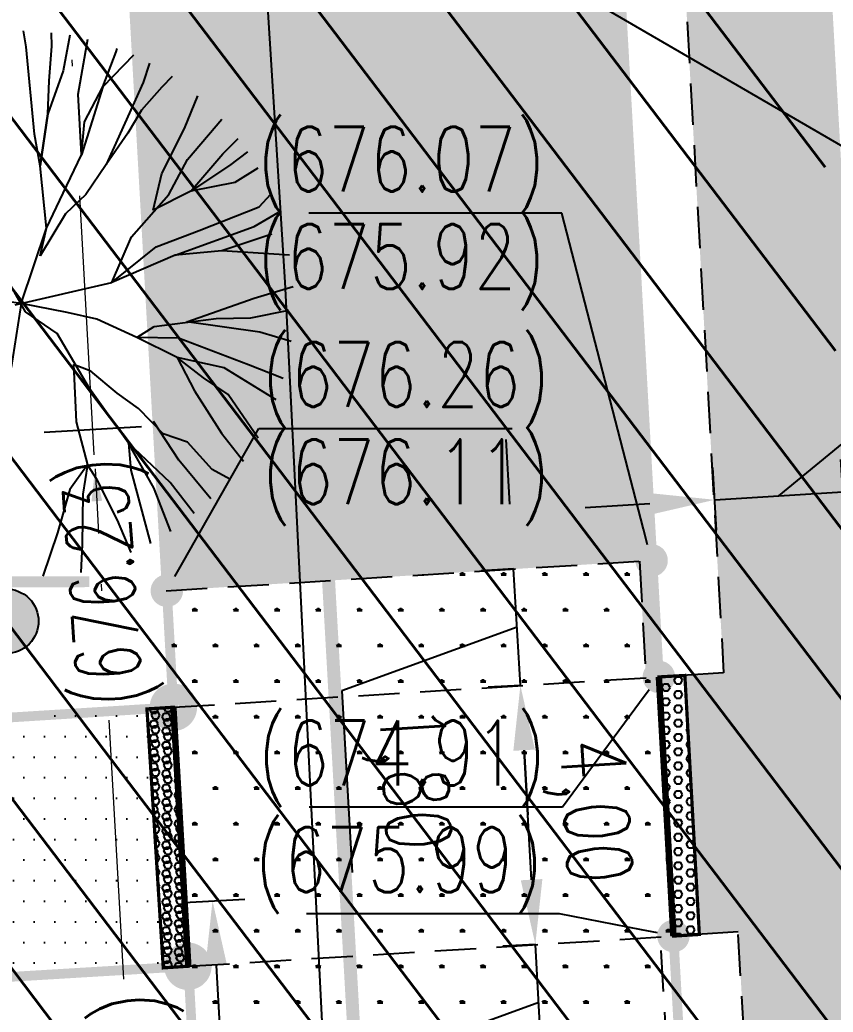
# Model space of a CAD drawing. Extents: x 352140 to 354978, y 6304672 to 6307963.
# Drawn here: x 352307.09 to 352319.63, y 6305613.45 to 6305628.75 of the extents above; entities that cross this region are included whole.
import ezdxf
from ezdxf import colors
from ezdxf.entities.mleader import LeaderData, LeaderLine
from ezdxf.math import Vec2, Vec3

# ---------------------------------------------------------------- set-up
doc = ezdxf.new("R2010")
doc.units = 0
for name, pattern in [('CENTER', [50.800000000000004, 31.75, -6.35, 6.35, -6.35]), ('CONTINUOS', [0]), ('DASHDOT', [1, 0.5, -0.25, 0, -0.25]), ('DASHDOTX2', [2, 1, -0.5, 0, -0.5]), ('DASHED', [19.049999999999997, 12.7, -6.35])]:
    doc.linetypes.add(name, pattern=pattern)
doc.layers.get('0').update_dxf_attribs({"linetype": 'CONTINUOUS'})
for name, color, linetype in [('00-S2_ALL AREA APORTANTES', 150, 'CONTINUOUS'), ('00_All ext_Colector', 1, 'CONTINUOUS'), ('00_Demarc_Señal Proyectada', 1, 'CONTINUOUS'), ('01_Dem Ext_Transl_niv.anillo', 130, 'CONTINUOUS'), ('02_Geo ext_Acotamiento', 7, 'CONTINUOUS'), ('02_Geo ext_Eje', 4, 'CONTINUOUS'), ('03_Pav ext_HCV', 34, 'CONTINUOUS'), ('03_Pav ext_Vereda HC', 42, 'CONTINUOUS'), ('03_Pav proy_Baldosa Podotactil', 4, 'CONTINUOUS'), ('03_Pav proy_Rebaje de vereda', 5, 'DASHED'), ('03_Pav proy_Solera Tipo A', 1, 'CONTINUOUS'), ('03_S2_Pav ext_Borde vereda', 7, 'CONTINUOUS'), ('03_S3_Pav ext_Cota', 2, 'CONTINUOUS'), ('05_All ext_Txt', 4, 'CONTINUOUS'), ('Paisajismo', 253, 'CONTINUOUS')]:
    doc.layers.add(name, color=color, linetype=linetype)
doc.layers.add('0_ASD_LINEA OFICIAL', color=253, linetype='DASHDOT', lineweight=20)
doc.layers.add('EJE PROYECTADO', color=7, linetype='DASHDOTX2', lineweight=15)
doc.styles.add('JPG_2MM', font='simplex.shx', dxfattribs={"height": 1})
doc.styles.add('ROMANS', font='romans.shx', dxfattribs={"width": 0.75})
doc.linetypes.add('CERCO_LINE', pattern='A,0.5,-0.2,[" X ",STANDARD,S=0.1,R=0,X=-0.1,Y=-0.05],-0.25', length=0.95)
doc.dimstyles.new('Principal', dxfattribs={"dimscale": 0, "dimtxt": 2, "dimasz": 2, "dimexe": 1, "dimexo": 1, "dimtad": 1, "dimrnd": 0.05, "dimzin": 1, "dimtxsty": 'ROMANS', "dimcen": 2.5, "dimclrt": 2, "dimaunit": 2, "dimadec": 0, "dimazin": 0, "dimtfac": 1, "dimtmove": 0, "dimatfit": 3, "dimfxl": 1, "dimfxlon": 1, "dimarcsym": 0})
pattern_1 = [(127.2451660467093, (0, 0), (-1.263734244477452, -0.9607975902004564), [])]
pattern_2 = [(359.9999999994121, (0, 0), (0.3175000000056422, 0.5499261309017425), [0.079375, -0.555625]), (90, (0.0396875, -4.072e-13), (-0.3174999999943578, 0.5499261309082575), [0.0396875, -1.06016476181]), (90, (0.049609375, -5.09e-13), (-0.3174999999943578, 0.5499261309082575), [0.03175, -1.06810226181]), (90, (0.029765625, -3.054e-13), (-0.3174999999943578, 0.5499261309082575), [0.03175, -1.06810226181]), (59.99999999941215, (0.05953125, -6.108e-13), (-0.3174999995629745, 0.5499261311573168), [0.0254, -0.6096]), (119.9999999994121, (0.01984375, -2.036e-13), (-0.6349999995686166, 2.555744e-10), [0.0254, -0.6095999999999999])]

# ---------------------------------------------------------------- blocks, each defined once
blk = doc.blocks.new('*U867')
h = blk.add_hatch(color=256)
edge = h.paths.add_edge_path()
edge.add_ellipse((0, 0), major_axis=(-0.4194812129581035, 0.4194812129581035), ratio=0.9999999968984781, start_angle=0, end_angle=360)
at = {"const_width": 0.2}
blk.add_lwpolyline([(-1.528137758868979, -0.7270930428057909), (1.68639813848722, -0.7232127214472257)], dxfattribs=at)
blk.add_ellipse((0, 0), major_axis=(-0.4194812129581035, 0.4194812129581035), ratio=0.9999999968984781, start_param=3.927291289987745, end_param=10.21047659716733)
blk = doc.blocks.new('_Dot')
at = {"color": 0, "linetype": 'ByBlock', "lineweight": -2}
blk.add_line((-0.5, 0), (-1, 0), dxfattribs=at)
at = {"color": 0, "linetype": 'ByBlock', "const_width": 0.5}
blk.add_lwpolyline([(-0.25, 0, 1), (0.25, 0, 1)], format="xyb", close=True, dxfattribs=at)
blk = doc.blocks.new('sta_tic')
blk.add_line((0, -1.5), (0, 1.5))
blk = doc.blocks.new('*D1259')
at = {"layer": '02_Geo ext_Acotamiento', "color": 0, "lineweight": -2, "transparency": 16777216}
for p, q in [((352320.7498747351, 6305623.025332424), (352323.6548986742, 6305623.207248796)), ((352318.7917794353, 6305621.412784163), (352320.7498747351, 6305623.025332424)), ((352319.8099162102, 6305621.004071204), (352319.7491956555, 6305621.973718206)), ((352317.8325848934, 6305620.880248148), (352317.7718643387, 6305621.849895151)), ((352320.778490128, 6305621.537194567), (352321.7765351623, 6305621.599693443)), ((352317.8031137769, 6305621.350872635), (352319.7804450937, 6305621.47469569)), ((352317.8031137769, 6305621.350872635), (352319.7804450937, 6305621.47469569)), ((352316.8050687426, 6305621.288373759), (352315.8070237083, 6305621.225874883))]:
    blk.add_line(p, q, dxfattribs=at)
at = {"layer": '02_Geo ext_Acotamiento', "color": 0, "transparency": 16777216}
for points in [[(352320.7680736486, 6305621.703535406), (352320.7889066074, 6305621.370853727), (352319.7804450937, 6305621.47469569)], [(352316.7946522632, 6305621.454714598), (352316.815485222, 6305621.122032919), (352317.8031137769, 6305621.350872635)]]:
    blk.add_solid(points, dxfattribs=at)
at = {"layer": '02_Geo ext_Acotamiento', "color": 2, "transparency": 16777216, "insert": (352322.1456540938, 6305624.022254108), "char_height": 1, "attachment_point": 5, "rotation": 3.583257184903261, "style": 'ROMANS'}
blk.add_mtext('2,00', dxfattribs=at)
blk = doc.blocks.new('*D1229')
at = {"layer": '02_Geo ext_Acotamiento', "color": 0, "lineweight": -2, "transparency": 16777216}
for p, q in [((352304.3131442296, 6305613.83076442), (352303.3147050489, 6305613.774914599)), ((352305.9042823157, 6305576.433068823), (352303.8697744603, 6305612.804400329)), ((352306.4593517271, 6305575.462554553), (352305.4609125464, 6305575.406704731))]:
    blk.add_line(p, q, dxfattribs=at)
at = {"layer": '02_Geo ext_Acotamiento', "color": 0, "transparency": 16777216}
for points in [[(352304.0361809904, 6305612.813708633), (352303.7033679302, 6305612.795092026), (352303.8139246393, 6305613.80283951)], [(352306.0706888457, 6305576.442377127), (352305.7378757856, 6305576.423760519), (352305.9601321367, 6305575.434629642)]]:
    blk.add_solid(points, dxfattribs=at)
at = {"layer": '02_Geo ext_Acotamiento', "color": 2, "transparency": 16777216, "insert": (352305.7933496685, 6305594.669431587), "char_height": 1, "attachment_point": 5, "rotation": 273.2016249257492, "style": 'ROMANS'}
blk.add_mtext('38,45', dxfattribs=at)
blk = doc.blocks.new('*D1230')
at = {"layer": '02_Geo ext_Acotamiento', "color": 0, "lineweight": -2, "transparency": 16777216}
for p, q in [((352309.6255480911, 6305615.141781013), (352310.5598582901, 6305615.194198359)), ((352310.1166579542, 6305614.167761092), (352311.5769404618, 6305588.139032893)), ((352311.1978598746, 6305587.116192919), (352312.1321700737, 6305587.168610265))]:
    blk.add_line(p, q, dxfattribs=at)
at = {"layer": '02_Geo ext_Acotamiento', "color": 0, "transparency": 16777216}
for points in [[(352310.2830629455, 6305614.177096865), (352309.950252963, 6305614.158425319), (352310.0606433162, 6305615.16619104)], [(352311.7433454531, 6305588.148368666), (352311.4105354707, 6305588.12969712), (352311.6329550998, 6305587.140602945)]]:
    blk.add_solid(points, dxfattribs=at)
at = {"layer": '02_Geo ext_Acotamiento', "color": 2, "transparency": 16777216, "insert": (352311.7531121081, 6305601.204243613), "char_height": 1, "attachment_point": 5, "rotation": 273.2110830471541, "style": 'ROMANS'}
blk.add_mtext('28,05', dxfattribs=at)
blk = doc.blocks.new('*D1335')
at = {"layer": '02_Geo ext_Acotamiento', "color": 0, "lineweight": -2, "transparency": 16777216}
for p, q in [((352314.9796199599, 6305615.492808407), (352314.9220052992, 6305616.491147303)), ((352315.0372346206, 6305614.494469512), (352314.5380651727, 6305614.465662182)), ((352315.1404670761, 6305612.705671759), (352315.0372346206, 6305614.494469512)), ((352315.1404670761, 6305612.705671759), (352315.0372346206, 6305614.494469512)), ((352315.0888508483, 6305613.600070636), (352312.3865712724, 6305612.61640646)), ((352315.2502843545, 6305612.712009372), (352314.6412976281, 6305612.676864429)), ((352312.3865712724, 6305612.61640646), (352312.548098089, 6305609.817492057)), ((352315.1980817368, 6305611.707332864), (352315.2556963975, 6305610.708993969))]:
    blk.add_line(p, q, dxfattribs=at)
at = {"layer": '02_Geo ext_Acotamiento', "color": 0, "transparency": 16777216}
for points in [[(352315.1460097758, 6305615.50241085), (352314.8132301439, 6305615.483205964), (352315.0372346206, 6305614.494469512)], [(352315.3644715526, 6305611.716935308), (352315.0316919208, 6305611.697730421), (352315.1404670761, 6305612.705671759)]]:
    blk.add_solid(points, dxfattribs=at)
at = {"layer": '02_Geo ext_Acotamiento', "color": 2, "transparency": 16777216, "insert": (352313.3735649283, 6305611.269248281), "char_height": 1, "attachment_point": 5, "rotation": 273.3029059230616, "style": 'ROMANS'}
blk.add_mtext('1,80', dxfattribs=at)
blk = doc.blocks.new('*D1336')
at = {"layer": '02_Geo ext_Acotamiento', "color": 0, "lineweight": -2, "transparency": 16777216}
for p, q in [((352314.8067786221, 6305618.487779275), (352314.3076091741, 6305618.458971945)), ((352314.9796199599, 6305615.492808407), (352314.8643932828, 6305617.489440379)), ((352315.0372346206, 6305614.494469512), (352314.5380651727, 6305614.465662182))]:
    blk.add_line(p, q, dxfattribs=at)
at = {"layer": '02_Geo ext_Acotamiento', "color": 0, "transparency": 16777216}
for points in [[(352315.0307830987, 6305617.499042822), (352314.6980034668, 6305617.479837935), (352314.8067786221, 6305618.487779275)], [(352315.1460097758, 6305615.50241085), (352314.8132301439, 6305615.483205964), (352315.0372346206, 6305614.494469512)]]:
    blk.add_solid(points, dxfattribs=at)
at = {"layer": '02_Geo ext_Acotamiento', "color": 2, "transparency": 16777216, "insert": (352315.8282368689, 6305616.543423415), "char_height": 1, "attachment_point": 5, "rotation": 273.3029059230616, "style": 'ROMANS'}
blk.add_mtext('4,00', dxfattribs=at)
blk = doc.blocks.new('*D1337')
at = {"layer": '02_Geo ext_Acotamiento', "color": 0, "lineweight": -2, "transparency": 16777216}
for p, q in [((352314.6454587621, 6305621.283107563), (352314.5878441014, 6305622.281446459)), ((352314.7030734228, 6305620.284768667), (352314.2039039749, 6305620.255961337)), ((352314.8067786221, 6305618.487779275), (352314.7030734228, 6305620.284768667)), ((352314.8067786221, 6305618.487779275), (352314.7030734228, 6305620.284768667)), ((352314.7549260225, 6305619.386273971), (352312.0526464465, 6305618.402609796)), ((352314.8067786221, 6305618.487779275), (352314.3076091741, 6305618.458971945)), ((352312.0526464465, 6305618.402609796), (352312.2141732631, 6305615.603695392)), ((352314.8643932828, 6305617.489440379), (352314.9220079435, 6305616.491101483))]:
    blk.add_line(p, q, dxfattribs=at)
at = {"layer": '02_Geo ext_Acotamiento', "color": 0, "transparency": 16777216}
for points in [[(352314.811848578, 6305621.292710006), (352314.4790689461, 6305621.27350512), (352314.7030734228, 6305620.284768667)], [(352315.0307830987, 6305617.499042822), (352314.6980034668, 6305617.479837935), (352314.8067786221, 6305618.487779275)]]:
    blk.add_solid(points, dxfattribs=at)
at = {"layer": '02_Geo ext_Acotamiento', "color": 2, "transparency": 16777216, "insert": (352313.0396401024, 6305617.055451617), "char_height": 1, "attachment_point": 5, "rotation": 273.3029059230616, "style": 'ROMANS'}
blk.add_mtext('1,80', dxfattribs=at)
blk = doc.blocks.new('A$C27410629')
at = {"layer": '0_ASD_LINEA OFICIAL', "ltscale": 8}
blk.add_lwpolyline([(145.8293508554343, 599.2739862634899, 0.5, 0.5, 0), (129.765832803645, 623.6721468875376, 0.5, 0.5, 0), (118.6810259508929, 771.2547360428853, 0.5, 0.5, 0), (121.5076816114379, 771.976961356997, 0.5, 0.5, 0), (121.0134714515443, 779.5042718446912, 0.5, 0.5, -0.0430730453013547), (121.4395721999026, 786.3072970996709, 0.5, 0.5, 0), (122.0550428189999, 791.3026801376118, 0.5, 0.5, 0.0567466563211069), (122.3140463442141, 796.9649315712431, 0.5, 0.5, 0.0530827278442723), (118.996591581963, 819.8252680411988, 0.5, 0.5, -0.0117329756431764), (117.9356510969519, 824.3481188641599, 0.5, 0.5, -0.0377426060972922), (117.7182218523012, 825.9921153737096, 0.5, 0.5, 0), (116.6628913503299, 844.8028325960037, 0.5, 0.5, 0), (114.9295391364831, 875.6988427083161, 0.5, 0.5, 0), (112.8244554788325, 906.0747714292856, 0.5, 0.5, -0.0183996813173624)], format="xyseb", dxfattribs=at)
blk = doc.blocks.new('1.0 - LO RECABARREN LOTEO PARQUE - VEGETACION PROPUESTA ETAPA MUNICIPAL')
at = {"layer": 'Paisajismo', "color": 251}
for p, q in [((352307.1890042906, 6305628.337931105), (352307.1479114553, 6305628.580709707)), ((352307.5825520213, 6305628.347770245), (352307.5786479878, 6305628.554541597)), ((352307.8578385604, 6305628.513605474), (352307.7591586345, 6305627.966312238)), ((352307.9871499174, 6305627.608358566), (352308.1358826436, 6305628.453472588)), ((352307.314979058, 6305626.991903939), (352307.1890042906, 6305628.337931105)), ((352307.5392465206, 6305627.81247382), (352307.5825520213, 6305628.347770245)), ((352308.3688578033, 6305627.721242509), (352308.572341151, 6305628.25956324)), ((352308.572341151, 6305628.25956324), (352308.5886490362, 6305628.311785957)), ((352308.8406446947, 6305628.208111719), (352308.3688578033, 6305627.721242509)), ((352309.0906702472, 6305628.084382713), (352308.9893557781, 6305627.788285027)), ((352307.7591586345, 6305627.966312238), (352307.5221343942, 6305627.304397272)), ((352307.5221343942, 6305627.304397272), (352307.5392465206, 6305627.81247382)), ((352308.9893557781, 6305627.788285027), (352308.5455560553, 6305626.79375835)), ((352309.4366471994, 6305627.877521964), (352309.2770448098, 6305627.711667674)), ((352308.3688578033, 6305627.721242509), (352308.0414733221, 6305626.672832031)), ((352308.0852832418, 6305627.181412657), (352308.3688578033, 6305627.721242509)), ((352309.2770448098, 6305627.711667674), (352308.9632439842, 6305627.358332079)), ((352308.0414733221, 6305626.672832031), (352307.9871499174, 6305627.608358566)), ((352309.6262824181, 6305627.075794074), (352309.8326009732, 6305627.579109419)), ((352308.9632439842, 6305627.358332079), (352308.7562276463, 6305627.007012675)), ((352307.403781583, 6305626.50044911), (352307.5221343942, 6305627.304397272)), ((352307.5221343942, 6305627.304397272), (352307.403781583, 6305626.50044911)), ((352308.0414733221, 6305626.672832031), (352308.0852832418, 6305627.181412657)), ((352309.6719805328, 6305626.596722377), (352310.2039066614, 6305627.221823525)), ((352309.2773092399, 6305626.38493952), (352309.6262824181, 6305627.075794074)), ((352307.403781583, 6305626.50044911), (352307.314979058, 6305626.991903939)), ((352308.7562276463, 6305627.007012675), (352308.4182509466, 6305626.51960323)), ((352310.2169215437, 6305626.684436942), (352310.4550933367, 6305626.921628568)), ((352308.5455560553, 6305626.79375835), (352308.4182509466, 6305626.51960323)), ((352310.6019561, 6305626.715964335), (352310.3208645246, 6305626.505270559)), ((352307.7589075431, 6305626.079573655), (352308.0414733221, 6305626.672832031)), ((352309.3884060306, 6305626.05688945), (352309.6719805328, 6305626.596722377)), ((352309.7249350577, 6305626.11163495), (352310.2169215437, 6305626.684436942)), ((352307.5020308343, 6305625.540244807), (352307.403781583, 6305626.50044911)), ((352308.4182509466, 6305626.51960323), (352308.1064676806, 6305626.05941059)), ((352310.3208645246, 6305626.505270559), (352309.7249350577, 6305626.11163495)), ((352310.7563245882, 6305626.467110244), (352310.4062223467, 6305626.245251585)), ((352309.1472108853, 6305625.818970824), (352309.2773092399, 6305626.38493952)), ((352309.7249350577, 6305626.11163495), (352309.1472108853, 6305625.818970824)), ((352310.4062223467, 6305626.245251585), (352309.7249350577, 6305626.11163495)), ((352307.5020308343, 6305625.540244807), (352307.7589075431, 6305626.079573655)), ((352308.1064676806, 6305626.05941059), (352307.7916580726, 6305625.759503519)), ((352308.8131866697, 6305625.404657934), (352309.3884060306, 6305626.05688945)), ((352310.7806618011, 6305625.869386247), (352310.9589737911, 6305626.064997666)), ((352309.8528406287, 6305625.504460457), (352310.7806618011, 6305625.869386247)), ((352307.7916580726, 6305625.759503519), (352307.4033143556, 6305625.110800387)), ((352310.7006057116, 6305625.566543684), (352311.0719120542, 6305625.779516059)), ((352307.1086734779, 6305624.376715053), (352307.5020308343, 6305625.540244807)), ((352307.4033143556, 6305625.110800387), (352307.5020308343, 6305625.540244807)), ((352309.1899665217, 6305625.251429176), (352309.8528406287, 6305625.504460457)), ((352309.4861508628, 6305625.123400947), (352310.7006057116, 6305625.566543684)), ((352308.5059429417, 6305624.704035399), (352308.8131866697, 6305625.404657934)), ((352310.9756076832, 6305625.445486445), (352310.2059490867, 6305625.190438975)), ((352307.179185893, 6305624.251404436), (352306.5988877258, 6305625.282677026)), ((352308.5059429417, 6305624.704035399), (352309.1899665217, 6305625.251429176)), ((352310.2059490867, 6305625.190438975), (352309.4861508628, 6305625.123400947)), ((352310.2059490867, 6305625.190438975), (352309.4861508628, 6305625.123400947)), ((352311.245829409, 6305625.124412503), (352310.2059490867, 6305625.190438975)), ((352309.4861508628, 6305625.123400947), (352308.5059429417, 6305624.704035399)), ((352307.0169882555, 6305624.355237135), (352308.5059429417, 6305624.704035399)), ((352310.701392617, 6305624.459658942), (352311.3045713663, 6305624.640441402)), ((352307.1086734779, 6305624.376715053), (352305.8650014865, 6305624.547276839)), ((352309.6623955427, 6305624.097908907), (352310.701392617, 6305624.459658942)), ((352307.1086734779, 6305624.376715053), (352306.9550574288, 6305623.392008485)), ((352307.8204083321, 6305624.236789063), (352307.1086734779, 6305624.376715053)), ((352310.6527649694, 6305624.156646116), (352311.2380699023, 6305624.274592356)), ((352307.6662809937, 6305623.913190499), (352307.179185893, 6305624.251404436)), ((352308.276266103, 6305624.138500939), (352307.8204083321, 6305624.236789063)), ((352308.8958347076, 6305623.856235795), (352308.276266103, 6305624.138500939)), ((352309.1597751623, 6305624.021561946), (352310.1188336088, 6305624.146564998)), ((352310.1188336088, 6305624.146564998), (352310.6527649694, 6305624.156646116)), ((352308.8958347076, 6305623.856235795), (352309.1597751623, 6305624.021561946)), ((352310.7916885227, 6305623.938101567), (352309.6623955427, 6305624.097908907)), ((352308.1629594765, 6305623.067407127), (352307.6662809937, 6305623.913190499)), ((352309.5159099013, 6305623.547257968), (352308.8958347076, 6305623.856235795)), ((352309.5370572059, 6305623.841617347), (352308.8958347076, 6305623.856235795)), ((352310.6129901705, 6305623.434351396), (352309.5370572059, 6305623.841617347)), ((352311.2719736697, 6305623.791871319), (352310.7916885227, 6305623.938101567)), ((352310.2390073597, 6305623.384279667), (352309.5159099013, 6305623.547257968)), ((352309.5159099013, 6305623.547257968), (352309.7830523778, 6305623.033538006)), ((352309.9224094894, 6305623.23424456), (352309.5159099013, 6305623.547257968)), ((352307.9156290157, 6305623.436870289), (352307.9589694788, 6305622.555802152)), ((352308.1846111427, 6305623.335053781), (352307.9156290157, 6305623.436870289)), ((352311.0425795696, 6305622.893646095), (352310.2390073597, 6305623.384279667)), ((352311.1515050457, 6305623.223188462), (352310.6129901705, 6305623.434351396)), ((352308.5916173198, 6305622.995327691), (352308.1846111427, 6305623.335053781)), ((352310.3012046751, 6305622.974158713), (352309.9224094894, 6305623.23424456)), ((352308.7664247353, 6305622.223636911), (352308.1629594765, 6305623.067407127)), ((352309.7830523778, 6305623.033538006), (352310.1976851366, 6305622.377226588)), ((352308.9165147847, 6305622.760946452), (352308.5916173198, 6305622.995327691)), ((352310.7663023166, 6305622.303827707), (352310.3012046751, 6305622.974158713)), ((352309.2978341191, 6305622.367290876), (352308.9165147847, 6305622.760946452)), ((352307.9589694788, 6305622.555802152), (352308.1317593365, 6305621.89096842)), ((352309.541820697, 6305621.962334315), (352309.1484320658, 6305622.558670191)), ((352309.674107382, 6305622.2407748), (352309.2978341191, 6305622.367290876)), ((352310.1976851366, 6305622.377226588), (352310.5386021984, 6305621.945522003)), ((352309.4075439842, 6305621.617666237), (352308.7664247353, 6305622.223636911)), ((352308.7664247353, 6305622.223636911), (352308.8005984266, 6305621.807461529)), ((352309.1532901611, 6305621.536122876), (352308.7664247353, 6305622.223636911)), ((352310.0559289063, 6305621.820403383), (352309.674107382, 6305622.2407748)), ((352310.0357336588, 6305621.367895918), (352309.541820697, 6305621.962334315)), ((352308.1317593365, 6305621.89096842), (352307.8609861228, 6305621.507964106)), ((352308.1317593365, 6305621.89096842), (352308.0602450702, 6305621.43531228)), ((352308.2805301243, 6305621.656763309), (352308.1317593365, 6305621.89096842)), ((352310.3247342831, 6305621.668936707), (352310.0559289063, 6305621.820403383)), ((352308.5938788586, 6305621.038790654), (352308.2805301243, 6305621.656763309)), ((352308.8005984266, 6305621.807461529), (352309.1057670502, 6305620.677157249)), ((352307.8609861228, 6305621.507964106), (352307.672472594, 6305620.840264728)), ((352309.4149945465, 6305620.861605694), (352309.1532901611, 6305621.536122876)), ((352309.778548566, 6305621.141660515), (352309.4075439842, 6305621.617666237)), ((352308.0602450702, 6305621.43531228), (352308.0481746161, 6305620.660093073)), ((352308.8044241598, 6305620.539629763), (352308.5938788586, 6305621.038790654)), ((352307.672472594, 6305620.840264728), (352307.4437488183, 6305620.171806144)), ((352308.0481746161, 6305620.660093073), (352308.02954929, 6305620.232160849))]:
    blk.add_line(p, q, dxfattribs=at)
blk = doc.blocks.new('*U962')
at = {"layer": 'EJE PROYECTADO', "color": 7, "linetype": 'DASHDOTX2', "lineweight": 15, "ltscale": 4}
blk.add_line((352309.1440785239, 6305605.870892318), (352307.4149625474, 6305636.69142844), dxfattribs=at)
at = {"layer": 'EJE PROYECTADO', "color": 7, "linetype": 'DASHDOTX2', "lineweight": 15}
blk.add_leader([(352308.2487124847, 6305621.83029685), (352308.3103285865, 6305620.732023908)], dimstyle='Principal', override={"dimscale": 1, "dimasz": 0.5}, dxfattribs=at)

msp = doc.modelspace()

# ---------------------------------------------------------------- hatches: boundary and pattern name
at = {"layer": '00-S2_ALL AREA APORTANTES', "linetype": 'DASHED', "lineweight": 40, "ltscale": 0.25}
h = msp.add_hatch(dxfattribs=at)
h.set_pattern_fill('ANSI31', color=150, scale=0.5, angle=82.24516604670927)
h.set_pattern_definition(pattern_1)
h.paths.add_polyline_path([(352319.1909041397, 6305632.095259358), (352307.7089597419, 6305631.451091021), (352309.1440785239, 6305605.870892318), (352309.8431174497, 6305593.410910017), (352321.3250618475, 6305594.055078354), (352320.6260229217, 6305606.515060655)])
h = msp.add_hatch(dxfattribs=at)
h.set_pattern_fill('ANSI31', color=40, scale=0.5, angle=82.24516604670927)
h.set_pattern_definition(pattern_1)
h.paths.add_polyline_path([(352307.7089597419, 6305631.451091021), (352296.2272435741, 6305630.806935489), (352298.3614012819, 6305592.766754485), (352309.8431174497, 6305593.410910017), (352309.1440785239, 6305605.870892318)])
at = {"layer": '03_Pav ext_HCV'}
h = msp.add_hatch(dxfattribs=at)
h.set_pattern_fill('SWAMP', color=256, scale=0.025, angle=-5.878428e-10, style=0)
h.set_pattern_definition(pattern_2)
h.paths.add_polyline_path([(352302.3223021381, 6305666.78454184, -0.018399681317396), (352301.8421230946, 6305681.601887532, 0.0151715773691775), (352301.671375087, 6305688.182622071), (352298.3233328302, 6305747.607071712), (352292.0333082146, 6305747.252684446), (352291.9320547101, 6305749.049834336), (352291.732371389, 6305749.038583946), (352295.1748084752, 6305687.938719226), (352295.1816673922, 6305687.816980118, -0.0151715668146922), (352295.3421860144, 6305681.630487429, 0.0183996813176566), (352295.8378547045, 6305666.335162845), (352297.933394954, 6305636.096943562), (352298.9765412029, 6305617.497564817), (352299.1761578897, 6305617.510003419), (352299.0753613416, 6305619.30721371), (352305.363582916, 6305619.699048109), (352304.4207962996, 6305636.503698207)])
h.paths.add_polyline_path([(352309.7039184422, 6305750.051121705), (352309.7038702895, 6305750.051118992), (352309.5042351211, 6305750.039871315), (352309.6054872122, 6305748.242721346), (352302.3169992517, 6305747.8320795), (352305.6650415078, 6305688.407629866, -0.0151715773897741), (352305.8405106589, 6305681.644939523, 0.0183996813193045), (352306.3135406348, 6305667.048199476), (352308.4133981404, 6305636.747683068), (352309.3558700943, 6305619.948641652), (352316.641794516, 6305620.404145639), (352316.7426229249, 6305618.606935006), (352316.9422372919, 6305618.619414567), (352316.7310633426, 6305622.383473439), (352315.8988612315, 6305637.217015351), (352313.7955953658, 6305667.566713703, -0.0183996812575169), (352313.3404380589, 6305681.611939595, 0.0151713806506027), (352313.1531713066, 6305688.829426263)])
h = msp.add_hatch(dxfattribs=at)
h.set_pattern_fill('SWAMP', color=150, scale=0.025, angle=-5.878428e-10, style=0)
h.set_pattern_definition(pattern_2)
h.paths.add_polyline_path([(352309.6870929797, 6305614.158025436), (352309.7875006008, 6305612.360788494), (352317.0675144648, 6305612.815922963), (352316.9668277144, 6305614.610608614)])
h.paths.add_polyline_path([(352309.4566985033, 6305618.151431018), (352309.6870929797, 6305614.158025436), (352317.1664459657, 6305614.623018937), (352316.9422361109, 6305618.619414493)])
h.paths.add_polyline_path([(352316.7426229249, 6305618.606935006), (352316.641794516, 6305620.404145639), (352309.3558700943, 6305619.948641652), (352309.4566985033, 6305618.151431018)])
h.paths.add_polyline_path([(352299.0753613416, 6305619.30721371), (352299.1761578897, 6305617.510003419), (352305.4644111948, 6305617.901839796), (352305.363582916, 6305619.699048109)])
h.paths.add_polyline_path([(352305.6948039274, 6305613.908434103), (352305.6947686, 6305613.909065655), (352305.4643996342, 6305617.901839076), (352298.9766204666, 6305617.496151984), (352298.9766158685, 6305617.496233524), (352299.2010075614, 6305613.502452658)])
h.paths.add_polyline_path([(352299.4006217683, 6305613.514932209), (352299.5014501772, 6305611.717721575), (352305.7953360895, 6305612.111204949), (352305.6948039274, 6305613.908434103)])
at = {"layer": '03_Pav ext_Vereda HC'}
h = msp.add_hatch(dxfattribs=at)
h.set_pattern_fill('DOTS', color=256, scale=0.2)
h.set_pattern_definition([(0, (0, 0), (0.15875, 0.3175), [0, -0.3175])])
h.paths.add_polyline_path([(352318.8926726204, 6305637.411071273), (352316.7875889624, 6305667.787, -0.0183996812630099), (352316.3419637459, 6305681.538085036, 0.0022491264322319), (352316.3454846067, 6305682.525445751), (352314.3410134956, 6305682.507498748, -0.0018749217789894), (352314.3404283789, 6305681.607539604, 0.0183996812447898), (352314.7932026634, 6305667.635848933), (352316.896922977, 6305637.279592988), (352317.9403090967, 6305618.681812371), (352317.3423744435, 6305618.644430482), (352317.5656167078, 6305614.649015783), (352318.164353185, 6305614.688009773), (352318.6291630264, 6305606.403031379), (352319.3237575761, 6305594.022267625), (352321.3195259699, 6305594.15375231), (352320.6260229217, 6305606.515060655)])
h.paths.add_polyline_path([(352314.5493593831, 6305717.153405439), (352312.5652496586, 6305717.041618401), (352314.0692395272, 6305690.347280869), (352316.0663575476, 6305690.423095535), (352315.3121043402, 6305703.522632297)])
h = msp.add_hatch(dxfattribs=at)
h.set_pattern_fill('DOTS', color=256, scale=0.2, style=0)
h.set_pattern_definition([(0, (345972.5505820801, 6304242.608657688), (0.15875, 0.3175), [0, -0.3175])])
h.paths.add_polyline_path([(352305.8637322271, 6305617.925153747), (352306.0937473161, 6305613.938585458), (352309.2979247625, 6305614.139108912), (352309.0511693417, 6305618.122085336)])
at = {"layer": '03_Pav proy_Baldosa Podotactil'}
h = msp.add_hatch(dxfattribs=at)
h.set_pattern_fill('HEX', color=256, scale=0.02)
h.set_pattern_definition([(0, (345972.6067376085, 6304241.607716448), (0, 0.109985226308), [0.0635, -0.127]), (120, (345972.6067376085, 6304241.607716448), (-0.0952500000237086, -0.054992613154), [0.0634999999999999, -0.1269999999999998]), (60, (345972.6702376085, 6304241.607716448), (-0.0952500000237085, 0.054992613154), [0.0635, -0.127])])
h.paths.add_polyline_path([(352316.9422372919, 6305618.619414567), (352317.3425174327, 6305618.641871372), (352317.5656724018, 6305614.648019015), (352317.1664459657, 6305614.623018938)])
h = msp.add_hatch(dxfattribs=at)
h.set_pattern_fill('HEX', color=256, scale=0.02)
h.set_pattern_definition([(0, (345972.5505820801, 6304242.608657688), (0, 0.109985226308), [0.0635, -0.127]), (120, (345972.5505820801, 6304242.608657688), (-0.0952500000237086, -0.054992613154), [0.0634999999999999, -0.1269999999999999]), (60, (345972.61408208, 6304242.608657688), (-0.0952500000237085, 0.054992613154), [0.0635, -0.127])])
h.paths.add_polyline_path([(352309.0494464697, 6305618.125924448), (352309.300887235, 6305614.13286448), (352309.6870929797, 6305614.158025436), (352309.4566985033, 6305618.151431018)])
h.paths.add_polyline_path([(352305.4643602481, 6305617.902747892), (352305.8637322271, 6305617.925153747), (352306.0935941687, 6305613.941239773), (352305.6942221897, 6305613.918833918)])
h = msp.add_hatch(dxfattribs=at)
h.set_pattern_fill('HEX', color=256, scale=0.02)
h.set_pattern_definition([(0, (345974.0481208765, 6304242.694571266), (0, 0.109985226308), [0.0635, -0.127]), (120, (345974.0481208765, 6304242.694571266), (-0.0952500000237086, -0.054992613154), [0.0634999999999999, -0.1269999999999998]), (60, (345974.1116208765, 6304242.694571266), (-0.0952500000237085, 0.054992613154), [0.0635, -0.127])])
h.paths.add_polyline_path([(352309.0494464697, 6305618.125924448), (352309.300887235, 6305614.13286448), (352309.6870929797, 6305614.158025436), (352309.4566985033, 6305618.151431018)])

# ---------------------------------------------------------------- linework, layer by layer
at = {"layer": '00_All ext_Colector', "const_width": 0.2, "flags": 128}
msp.add_lwpolyline([(352313.630215273, 6305588.376728312), (352311.2023979927, 6305631.633077923)], dxfattribs=at)
at = {"layer": '01_Dem Ext_Transl_niv.anillo', "color": 130, "linetype": 'CERCO_LINE', "ltscale": 6}
msp.add_lwpolyline([(352307.9943319923, 6305678.949703893), (352308.4417138361, 6305672.987847388), (352309.0497394193, 6305661.460738388), (352309.7748426212, 6305647.859508651), (352310.4266908224, 6305636.635741997), (352311.175393489, 6305624.709348691), (352311.8575015437, 6305611.045793859), (352312.1109197911, 6305606.410185033), (352312.4807226283, 6305600.286540378), (352312.6782346772, 6305594.712701038), (352312.8136173788, 6305591.524149091), (352313.3721184521, 6305584.498394146)], dxfattribs=at)
at = {"layer": '02_Geo ext_Eje', "linetype": 'CENTER', "ltscale": 0.1, "const_width": 0.3, "flags": 128}
msp.add_lwpolyline([(352349.7941651538, 6305360.986179136), (352333.730647102, 6305385.38433976), (352322.6458402493, 6305532.966928915), (352325.4724959099, 6305533.689154229), (352324.9782857499, 6305541.216464717, -0.0430730453013547), (352325.4043864983, 6305548.019489972), (352326.0198571174, 6305553.01487301, 0.0567466563211069), (352326.2788606426, 6305558.677124443, 0.0530827278442723), (352322.9614058804, 6305581.537460914, -0.0117329756431764), (352321.9004653953, 6305586.060311737, -0.0377426060972922), (352321.6830361507, 6305587.704308246), (352320.6277056487, 6305606.515025469), (352318.8943534349, 6305637.411035581), (352316.7892697772, 6305667.786964302, -0.0183996813173624), (352316.3436445606, 6305681.538049384, 0.0170041331631064), (352316.1500777049, 6305688.998236747), (352315.31378516, 6305703.522596605), (352312.6918374835, 6305750.37859157), (352311.4519553234, 6305772.385277696, 0.013751602559812), (352309.3617608073, 6305797.274554484, 0.0290783963948155), (352300.4622046267, 6305849.298983713), (352297.6372102505, 6305860.812147494, -0.0248918154574144), (352297.1334991439, 6305863.248256867, 0.0280001755021464), (352289.548419606, 6305887.688338341), (352284.4951609652, 6305902.165163189, -0.01403462392197), (352274.89911931, 6305927.159126756, -0.0411311629425888), (352269.6940778159, 6305947.022319873, -0.0226826871159949), (352268.2665507096, 6305957.982474986, -0.3153492887079679), (352298.4095126963, 6306011.04666489, -0.066924510750147), (352313.7795727407, 6306015.906107956, -0.1176268807226383), (352341.4717102872, 6306014.17659949, -0.0442755829468663), (352351.2156783137, 6306010.23293681), (352375.9867660315, 6305996.563964897, 0.017506752806276), (352388.786832347, 6305990.07447422, -0.0115899727683481), (352405.9888539106, 6305981.141746201, 0.0894508396498436), (352438.5952116063, 6305970.960527497, 0.0207485710579163), (352449.544421333, 6305970.831563836, 0.0292650525021234), (352464.9223092185, 6305972.191836654, 0.0145516934507563), (352487.5069752938, 6305976.196742449, 0.0321136014722069), (352533.7798942258, 6305988.647599383, 0.0079173357297827), (352545.8890500274, 6305992.906879501, -0.0403444595114676), (352609.0597757555, 6306011.041688719), (352610.0312597433, 6306011.236337244), (352708.3522053605, 6306025.119196359)], format="xyb", dxfattribs=at)
at = {"layer": '03_Pav proy_Baldosa Podotactil', "linetype": 'CONTINUOS', "ltscale": 0.1, "const_width": 0.05}
for points in [[(352316.9422372919, 6305618.619414567), (352317.3425174327, 6305618.641871372), (352317.5656724018, 6305614.648019015), (352317.1664459657, 6305614.623018938)], [(352309.0494464697, 6305618.125924448), (352309.300887235, 6305614.13286448), (352309.6870929797, 6305614.158025436), (352309.4566985033, 6305618.151431018)]]:
    msp.add_lwpolyline(points, close=True, dxfattribs=at)
at = {"layer": '03_Pav proy_Rebaje de vereda', "ltscale": 0.02, "const_width": 0.1}
for points in [[(352316.9422361109, 6305618.619414493), (352317.1664459657, 6305614.623018937)], [(352309.4566985033, 6305618.151431018), (352309.6870929797, 6305614.158025436)]]:
    msp.add_lwpolyline(points, dxfattribs=at)
at = {"layer": '03_Pav proy_Solera Tipo A', "linetype": 'CONTINUOS', "ltscale": 0.1, "const_width": 0.15}
for points in [[(352309.7039184422, 6305750.051121705), (352313.1531660554, 6305688.829519467, -0.0151715767152859), (352313.3404380591, 6305681.611939642, 0.0183996813178127), (352313.7955953658, 6305667.566713703), (352315.8988612315, 6305637.217015351), (352316.7310633426, 6305622.383473439), (352316.9422372919, 6305618.619414567)], [(352317.1664459657, 6305614.623018937), (352318.6843193716, 6305587.567764824, 0.0441396435833772), (352319.1525875235, 6305584.530346109, -0.0508076246489084), (352322.9996521376, 6305562.656645079), (352323.5848626914, 6305554.050936188, -0.1013667420360981), (352323.001123818, 6305549.725542041, -0.1013667420360981)], [(352311.1976452761, 6305587.119786641, 0.045950158233865), (352311.904209464, 6305582.600241409, -0.0510487104132819), (352315.5181426967, 6305562.130019872), (352316.1021441025, 6305553.542091891, -1), (352309.3676970609, 6305553.084136603), (352307.8427718737, 6305575.50887587), (352305.6942221897, 6305613.918833918), (352309.6870929797, 6305614.158025436), (352311.1978598748, 6305587.116192921)]]:
    msp.add_lwpolyline(points, format="xyb", dxfattribs=at)
at = {"layer": '03_Pav proy_Solera Tipo A', "linetype": 'CONTINUOS', "ltscale": 0.1}
msp.add_lwpolyline([(352305.665041513, 6305688.407629865, 0.15, 0.15, 0), (352302.2157457471, 6305749.629229391, 0.15, 0.15, 0), (352298.2220793257, 6305749.404221603, 0.15, 0.15, 0), (352301.6713750959, 6305688.182621913, 0.15, 0.15, -0.0151715770041445), (352301.8421230946, 6305681.601887532, 0.15, 0.15, 0.0183996813166148), (352302.3223021381, 6305666.784541841, 0.15, 0.15, 0), (352304.4207962996, 6305636.503698207, 0.15, 0.15, 0), (352305.4644363203, 6305617.901391948, 0.15, 0.15, 0), (352309.4566985033, 6305618.151431018, 0.15, 0.15, 0), (352308.4133981404, 6305636.747683068, 0.15, 0.15, 0), (352306.3135406347, 6305667.048199478, 0.15, 0.15, -0.0183996813179863), (352305.8405106589, 6305681.644939524, 0.15, 0.15, 0.0151715770047474), (352305.6650415174, 6305688.407629696, 0, 0, 0)], format="xyseb", dxfattribs=at)
at = {"layer": '03_S2_Pav ext_Borde vereda', "linetype": 'DASHED', "ltscale": 0.05}
for points in [[(352309.7038702895, 6305750.051118992), (352310.7022868952, 6305750.107370939), (352314.1515826612, 6305688.885771415, -0.0151715766590389), (352314.3404283792, 6305681.60753966, 0.0183996813172954), (352314.7932026634, 6305667.635848933), (352316.896922977, 6305637.279592988), (352317.9403090967, 6305618.681812371), (352316.9422372919, 6305618.619414567)], [(352320.7092107689, 6305532.025870708), (352320.5241661367, 6305534.489546106), (352323.3662836766, 6305535.215722011), (352322.9781822183, 6305541.126891823, -0.0431702981854028), (352323.4208622619, 6305548.289634875), (352324.0377415127, 6305553.29645088, 0.0571354881605301), (352324.2817561522, 6305558.541940488, 0.0531735954480812), (352321.02289421, 6305581.038798429, -0.0117237421866404), (352319.9414572753, 6305585.649409697, -0.0377426059745948), (352319.684495441, 6305587.592314662), (352318.6291630264, 6305606.403031379), (352318.164353185, 6305614.688009773), (352317.1664459657, 6305614.623018937)]]:
    msp.add_lwpolyline(points, format="xyb", dxfattribs=at)
for points in [[(352309.3443847474, 6305619.947923607), (352316.641794516, 6305620.404145639), (352316.7425513023, 6305618.608211639)], [(352309.4566985033, 6305618.151431018), (352316.9422372919, 6305618.619414567)], [(352309.6870929797, 6305614.158025436), (352317.1664459657, 6305614.623018937)], [(352309.7875006008, 6305612.360788494), (352317.0675144648, 6305612.815922963), (352316.9668277176, 6305614.610608555)]]:
    msp.add_lwpolyline(points, dxfattribs=at)
at = {"layer": '03_S3_Pav ext_Cota', "const_width": 0.4500000000000001}
for points in [[(352309.3352664428, 6305618.222351011, 1), (352309.5781305648, 6305618.080511027, 1)], [(352309.5593296034, 6305614.228549604, 1), (352309.8021937254, 6305614.08670962, 1)]]:
    msp.add_lwpolyline(points, format="xyb", close=True, dxfattribs=at)

# ---------------------------------------------------------------- block references
at = {"layer": '00_Demarc_Señal Proyectada', "xscale": 0.8375902919963977, "yscale": 0.8375902919963977, "zscale": 0.8375902919963977, "rotation": 180}
msp.add_blockref('*U867', (352306.8814118374, 6305619.478443618), dxfattribs=at)
at = {"layer": '02_Geo ext_Acotamiento', "color": 2, "linetype": 'Continuous', "lineweight": -3, "xscale": 0.4999999999999999, "yscale": 0.4999999999999999, "zscale": 0.4999999999999999, "rotation": 93.21108304722117}
msp.add_blockref('sta_tic', (352308.2149193755, 6305622.432640336), dxfattribs=at)
at = {"layer": '03_S2_Pav ext_Borde vereda', "linetype": 'Continuous'}
msp.add_blockref('A$C27410629', (352203.9623478023, 6304761.713605438), dxfattribs=at)
at = {"layer": 'EJE PROYECTADO', "color": 7, "linetype": 'DASHDOTX2', "lineweight": 15, "ltscale": 4}
msp.add_blockref('*U962', (0, 0), dxfattribs=at)
at = {"layer": 'Paisajismo'}
msp.add_blockref('1.0 - LO RECABARREN LOTEO PARQUE - VEGETACION PROPUESTA ETAPA MUNICIPAL', (0, 0), dxfattribs=at)

# ---------------------------------------------------------------- texts
at = {"layer": '03_S3_Pav ext_Cota', "style": 'JPG_2MM'}
for s, width, p in [('(676.23)', 0.65, (352308.9927795122, 6305618.200949626, 691.8100000000001)), ('(676.18)', 0.75, (352309.5709312899, 6305609.367986831, 691.8100000000001))]:
    msp.add_text(s, height=0.9999999999999994, rotation=94.08265216032954, dxfattribs=dict(at, width=width)).set_placement(p)

# ---------------------------------------------------------------- dimensions: what is measured, and where the dimension line sits
at = {"layer": '02_Geo ext_Acotamiento'}
dim = msp.add_linear_dim(base=(352319.7804450937, 6305621.47469569), p1=(352317.8638343315, 6305620.381225633), p2=(352319.8411656484, 6305620.505048688), angle=3.58325715812758, dimstyle='Principal', override={"dimscale": 0, "dimtix": 0, "dimtofl": 1, "dimtmove": 1, "dimatfit": 3}, dxfattribs=at)
dim.commit()
dim.dimension.update_dxf_attribs({"geometry": '*D1259', "text_midpoint": (352321.0617638083, 6305623.044863323), "dimtype": 161})
for base, p1, p2, picture, middle in [((352314.7030734228, 6305620.284768667), (352315.195740938, 6305618.510226494), (352315.0834271821, 6305620.306719082), '*D1337', (352312.9768812756, 6305618.142927914)), ((352314.8067786221, 6305618.487779275), (352315.4453270624, 6305614.518020741), (352315.195740938, 6305618.510226494), '*D1336', (352315.8282368689, 6305616.543423415)), ((352315.0372346206, 6305614.494469512), (352317.2671288318, 6305612.828402525), (352315.4453270624, 6305614.518020741), '*D1335', (352313.3108061014, 6305612.356724578))]:
    dim = msp.add_linear_dim(base=base, p1=p1, p2=p2, angle=93.30290592306157, dimstyle='Principal', override={"dimscale": 0, "dimaunit": 0, "dimfxl": 0.22, "dimarcsym": 1}, dxfattribs=at)
    dim.commit()
    dim.dimension.update_dxf_attribs({"geometry": picture, "text_midpoint": middle})
for p1, p2, distance, override, picture, middle in [((352309.1263331173, 6305615.113773695), (352310.698644901, 6305587.088185602), 0.9357794214003177, {"dimscale": 0, "dimtmove": 1}, '*D1230', (352311.7531121081, 6305601.204243613)), ((352307.8410345937, 6305575.539841926), (352305.6948270962, 6305613.908051794), 1.883842795203742, {"dimscale": 0, "dimtix": 0, "dimtofl": 1, "dimtmove": 0, "dimatfit": 3, "dimfxl": 1}, '*D1229', (352305.7933496685, 6305594.669431587))]:
    dim = msp.add_aligned_dim(p1=p1, p2=p2, distance=distance, dimstyle='Principal', override=override, dxfattribs=at)
    dim.commit()
    dim.dimension.update_dxf_attribs({"geometry": picture, "text_midpoint": middle})

# ---------------------------------------------------------------- leaders
at = {"layer": '03_S3_Pav ext_Cota'}
ml = msp.add_multileader_mtext('Standard', dxfattribs=at)
ml.set_content('{\\C256;(676.07)\\P(675.92)}', color=2, style='ROMANS')
ml.set_leader_properties(color=7)
ml.set_arrow_properties(name='DOT')
ml.build(insert=Vec2(0, 0))
ml.multileader.update_dxf_attribs({"text_left_attachment_type": 6, "text_right_attachment_type": 6, "dogleg_length": 0, "arrow_head_size": 0.5})
ctx = ml.context
ctx.base_point, ctx.char_height, ctx.arrow_head_size, ctx.landing_gap_size, ctx.plane_origin, ctx.plane_x_axis, ctx.plane_y_axis = Vec3(352310.7034317244, 6305625.770748221, -4.1177604e-08), 1, 0.5, 0.0500000025053053, Vec3(352339.2255256328, 6305669.14356941, 6.85672841e-08), Vec3(1, 0, 5.672434878555774e-09), Vec3(6.806587941347077e-18, 1, -1.199941134111365e-09)
ctx.left_attachment, ctx.right_attachment = 6, 6
notes = []
notes.append((ctx, [(1, (1, 1, 0), (352315.4462888722, 6305625.770748221, -1.42740557e-08), (-1, 0, -5.672434878555774e-09), 0, [(0, [(352316.829923536, 6305620.415907156)], 0, [])])]))
ctx.mtext.insert, ctx.mtext.text_direction, ctx.mtext.defined_height, ctx.mtext.line_spacing_factor, ctx.mtext.line_spacing_style, ctx.mtext.flow_direction, ctx.mtext.extrusion = Vec3(352310.7534317269, 6305627.104081554, -4.24939037e-08), Vec3(1, 0, 5.672434878555774e-09), 1.006279192244013, 0.8999999999999998, 2, 5, Vec3(-5.672434878555774e-09, 1.19994113411135e-09, 1)
ml = msp.add_multileader_mtext('Standard', dxfattribs=at)
ml.set_content('{\\C256;(676.26)\\P(676.11)}', color=2, style='ROMANS')
ml.set_leader_properties(color=7)
ml.set_arrow_properties(name='DOT')
ml.build(insert=Vec2(0, 0))
ml.multileader.update_dxf_attribs({"text_left_attachment_type": 6, "text_right_attachment_type": 6, "dogleg_length": 0, "arrow_head_size": 0.5})
ctx = ml.context
ctx.base_point, ctx.char_height, ctx.arrow_head_size, ctx.landing_gap_size, ctx.plane_origin, ctx.plane_x_axis, ctx.plane_y_axis = Vec3(352310.7741462696, 6305622.449277937, -4.13544601e-08), 1, 0.5, 0.0500000025053053, Vec3(352339.2481382245, 6305665.447321298, 6.85672841e-08), Vec3(1, 0, 5.672434878555774e-09), Vec3(6.806587941347077e-18, 1, -1.199941134111365e-09)
ctx.left_attachment, ctx.right_attachment = 6, 6
notes.append((ctx, [(0, (1, 1, 0), (352310.7741462696, 6305622.449277937, -4.13544601e-08), (1, 0, 5.672434878555774e-09), 0, [(0, [(352309.3558700943, 6305619.948641652, -4.63989389e-08)], 0, [])])]))
ctx.mtext.insert, ctx.mtext.text_direction, ctx.mtext.defined_height, ctx.mtext.line_spacing_factor, ctx.mtext.line_spacing_style, ctx.mtext.flow_direction, ctx.mtext.extrusion = Vec3(352310.8241462721, 6305623.78261127, -4.26707599e-08), Vec3(1, 0, 5.672434878555774e-09), 1.006279192244013, 0.8999999999999998, 2, 5, Vec3(-5.672434878555774e-09, 1.19994113411135e-09, 1)
ml = msp.add_multileader_mtext('Standard', dxfattribs=at)
ml.set_content('{\\C256;(674.91)}', color=2, style='ROMANS')
ml.set_leader_properties(color=7)
ml.set_arrow_properties(name='DOT')
ml.build(insert=Vec2(0, 0))
ml.multileader.update_dxf_attribs({"text_left_attachment_type": 6, "text_right_attachment_type": 6, "dogleg_length": 0, "arrow_head_size": 0.5})
ctx = ml.context
ctx.base_point, ctx.char_height, ctx.arrow_head_size, ctx.landing_gap_size, ctx.plane_origin, ctx.plane_x_axis, ctx.plane_y_axis = Vec3(352310.7122971016, 6305616.613451564, 1.58595998e-08), 1, 0.5, 0.0500000025053053, Vec3(352338.2635776359, 6305659.678916072, 1.204664221e-07), Vec3(1, 0, 5.672434878555774e-09), Vec3(6.806587941347077e-18, 1, -1.199941134111365e-09)
ctx.left_attachment, ctx.right_attachment = 6, 6
notes.append((ctx, [(1, (1, 1, 0), (352315.4551542495, 6305616.613451564, 4.27631481e-08), (-1, 0, -5.672434878555774e-09), 0, [(0, [(352316.9422361109, 6305618.619414493, 4.87914698e-08)], 0, [])])]))
ctx.mtext.insert, ctx.mtext.text_direction, ctx.mtext.defined_height, ctx.mtext.line_spacing_factor, ctx.mtext.line_spacing_style, ctx.mtext.flow_direction, ctx.mtext.extrusion = Vec3(352310.7622971041, 6305617.946784897, 1.45433e-08), Vec3(1, 0, 5.672434878555774e-09), 1.006279192244013, 0.8999999999999998, 2, 5, Vec3(-5.672434878555774e-09, 1.19994113411135e-09, 1)
ml = msp.add_multileader_mtext('Standard', dxfattribs=at)
ml.set_content('{\\C256;(675.99)}', color=2, style='ROMANS')
ml.set_leader_properties(color=7)
ml.set_arrow_properties(name='DOT')
ml.build(insert=Vec2(0, 0))
ml.multileader.update_dxf_attribs({"text_left_attachment_type": 6, "text_right_attachment_type": 6, "dogleg_length": 0, "arrow_head_size": 0.5})
ctx = ml.context
ctx.base_point, ctx.char_height, ctx.arrow_head_size, ctx.landing_gap_size, ctx.plane_origin, ctx.plane_x_axis, ctx.plane_y_axis = Vec3(352310.6680535559, 6305614.967733146, 1.065281939e-07), 1, 0.5, 0.0500000025053053, Vec3(352322.184047581, 6305657.791082147, 1.204664221e-07), Vec3(1, 0, 5.672434878555774e-09), Vec3(6.806587941347077e-18, 1, -1.199941134111365e-09)
ctx.left_attachment, ctx.right_attachment = 6, 6
notes.append((ctx, [(1, (1, 1, 0), (352315.4109107038, 6305614.967733146, 1.334317422e-07), (-1, 0, -5.672434878555774e-09), 0, [(0, [(352317.1664374259, 6305614.623171155, 1.438032914e-07)], 0, [])])]))
ctx.mtext.insert, ctx.mtext.text_direction, ctx.mtext.defined_height, ctx.mtext.line_spacing_factor, ctx.mtext.line_spacing_style, ctx.mtext.flow_direction, ctx.mtext.extrusion = Vec3(352310.7180535584, 6305616.301066479, 1.052118941e-07), Vec3(1, 0, 5.672434878555774e-09), 1.006279192244013, 0.8999999999999998, 2, 5, Vec3(-5.672434878555774e-09, 1.19994113411135e-09, 1)
at = {"layer": '05_All ext_Txt'}
ml = msp.add_multileader_mtext('Standard', dxfattribs=at)
ml.set_content('{\\C256;C.I. n°18\\PCA=676.06^JCRe=674.78^JCRs=674.76^JH=1.30m}', color=2, style='ROMANS')
ml.set_leader_properties(color=7)
ml.set_arrow_properties(name='DOT')
ml.build(insert=Vec2(0, 0))
ml.multileader.update_dxf_attribs({"text_left_attachment_type": 6, "text_right_attachment_type": 6, "dogleg_length": 0.4164050059420628, "arrow_head_size": 0.5})
ctx = ml.context
ctx.base_point, ctx.char_height, ctx.arrow_head_size, ctx.landing_gap_size, ctx.plane_origin, ctx.plane_x_axis, ctx.plane_y_axis = Vec3(352322.8847945316, 6305625.594211493, -5.11221777e-08), 1, 0.5, 0.0500000025053053, Vec3(352336.8040723187, 6305594.581225729, -3.24930872e-08), Vec3(1, -2.775557561562891e-16, -5.041539005118686e-09), Vec3(2.631196363540177e-16, 1, -2.863435111305193e-09)
ctx.left_attachment, ctx.right_attachment = 6, 6
notes.append((ctx, [(0, (1, 1, 0), (352321.8444653853, 6305625.594211493, -4.58773177e-08), (1, -2.667960973110959e-16, -5.041539005118687e-09), 1.040329146316736, [(0, [(352311.9502884986, 6305631.349071248, -1.24740985e-08)], 0, [])])]))
ctx.mtext.insert, ctx.mtext.text_direction, ctx.mtext.width, ctx.mtext.line_spacing_factor, ctx.mtext.line_spacing_style, ctx.mtext.flow_direction, ctx.mtext.extrusion = Vec3(352322.9347945341, 6305626.794211493, -5.48103768e-08), Vec3(1, -2.775557561562891e-16, -5.041539005118686e-09), 6.728604887088298, 0.8999999999999998, 2, 5, Vec3(5.041539005118687e-09, 2.863435111305191e-09, 1)
for ctx, leaders in notes:
    for number, flags, end, landing, length, lines in leaders:
        leader = LeaderData()
        leader.index, (leader.has_last_leader_line, leader.has_dogleg_vector, leader.attachment_direction) = number, flags
        leader.last_leader_point, leader.dogleg_vector, leader.dogleg_length = Vec3(end), Vec3(landing), length
        for number, points, colour, breaks in lines:
            line = LeaderLine()
            line.index, line.vertices, line.color, line.breaks = number, Vec3.list(points), colors.encode_raw_color(colour), breaks
            leader.lines.append(line)
        ctx.leaders.append(leader)

doc.saveas('drawing.dxf')
